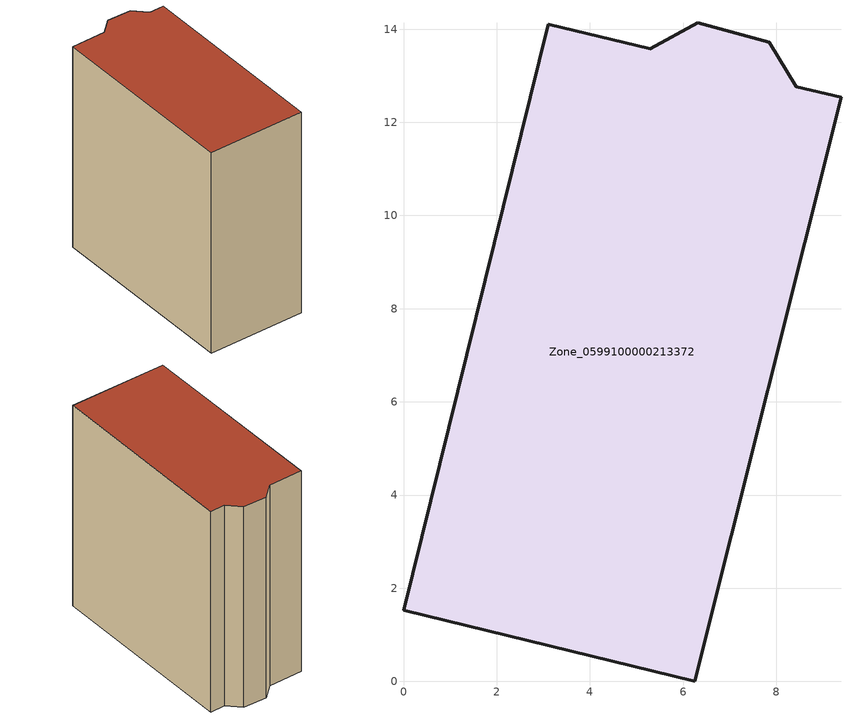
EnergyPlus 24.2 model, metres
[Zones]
Zone_0599100000213372
 floor ground (C_G): 7.85,13.72 8.43,12.76 9.39,12.54 6.25,0 0,1.53 3.11,14.1 5.3,13.58 6.32,14.14 z0
 wall outside (C_F): 0,1.53 6.25,0 9.39,12.54 8.43,12.76 7.85,13.72 6.32,14.14 5.3,13.58 3.11,14.1 0,1.53 z0:14.08
 roof outside (C_R): 6.32,14.14 5.3,13.58 3.11,14.1 0,1.53 6.25,0 9.39,12.54 8.43,12.76 7.85,13.72 z14.08
[BUILDING]
Pand.0599100000213372: North Axis=0; Terrain=City; Loads Convergence Tolerance Value=0.04; Temperature Convergence Tolerance Value=0.4; Solar Distribution=FullExterior; Maximum Number of Warmup Days=25; Minimum Number of Warmup Days=1
[Site:Location]
Rotterdam.The.Hague.AP_ZH_NLD Design_Conditions: Latitude=51.96; Longitude=4.45; Time Zone=1; Elevation=-4.5
[SITE:GROUNDTEMPERATURE:BUILDINGSURFACE]
18, 18, 18, 18, 18, 18, 18, 18, 18, 18, 18, 18
[MATERIAL] Thermal Absorptance=0.9; Solar Absorptance=0.7; Visible Absorptance=0.7
Name | Roughness | Thickness | Conductivity | Density | Specific Heat
G.TI.1946 | MediumSmooth | 0.15 | 1 | 540 | 1210
F.TI.1946 | Rough | 0.3 | 0.857143 | 1920 | 840
R.TI.1946 | MediumRough | 0.2 | 0.1 | 1500 | 1000
[CONSTRUCTION]
C_G: G.TI.1946
C_F: F.TI.1946
C_R: R.TI.1946
[ZONE]
Zone_0599100000213372: Type=1; Multiplier=1; Ceiling Height=Autocalculate; Volume=Autocalculate; Floor Area=autocalculate; Part of Total Floor Area=Yes
[ZONEINFILTRATION:DESIGNFLOWRATE]
Infil_Zone_0599100000213372: Zone or ZoneList or Space or SpaceList=Zone_0599100000213372; Schedule=AlwaysOn; Design Flow Rate Calculation Method=Flow/Area; Flow Rate per Floor Area=0.003; Constant Term Coefficient=1; Temperature Term Coefficient=0; Velocity Term Coefficient=0; Velocity Squared Term Coefficient=0
[HVACTEMPLATE:ZONE:IDEALLOADSAIRSYSTEM]
Zone_0599100000213372: Maximum Heating Supply Air Temperature=50; Minimum Cooling Supply Air Temperature=13; Maximum Heating Supply Air Humidity Ratio=0.0156; Minimum Cooling Supply Air Humidity Ratio=0.0077; Heating Limit=NoLimit; Cooling Limit=NoLimit; Dehumidification Control Type=ConstantSensibleHeatRatio; Cooling Sensible Heat Ratio=0.7; Dehumidification Setpoint=60; Humidification Control Type=None; Humidification Setpoint=30; Outdoor Air Method=None; Outdoor Air Flow Rate per Person=0.00944; Outdoor Air Flow Rate per Zone Floor Area=0; Outdoor Air Flow Rate per Zone=0; Demand Controlled Ventilation Type=None; Outdoor Air Economizer Type=NoEconomizer; Heat Recovery Type=None; Sensible Heat Recovery Effectiveness=0.7; Latent Heat Recovery Effectiveness=0.65
[ZONECONTROL:THERMOSTAT]
ThermostatControl_Zone_0599100000213372: Zone or ZoneList=Zone_0599100000213372; Control Type Schedule=DualSetpointControlType; Control 1=Thermostat_Zone_0599100000213372; Temperature Difference Between Cutout And Setpoint=0
[THERMOSTATSETPOINT:DUALSETPOINT]
Thermostat_Zone_0599100000213372: Heating Setpoint Temperature Schedule=HeatingSetpoint_Zone_0599100000213372; Cooling Setpoint Temperature Schedule=CoolingSetpoint_Zone_0599100000213372
[SCHEDULE:COMPACT]
HeatingSetpoint_Zone_0599100000213372: Through: 12/31, For: AllDays, Until: 24:00, 21
CoolingSetpoint_Zone_0599100000213372: Through: 12/31, For: AllDays, Until: 24:00, 24
DualSetpointControlType: Through: 12/31, For: AllDays, Until: 24:00, 4
AlwaysOn: Through: 12/31, For: AllDays, Until: 24:00, 1
